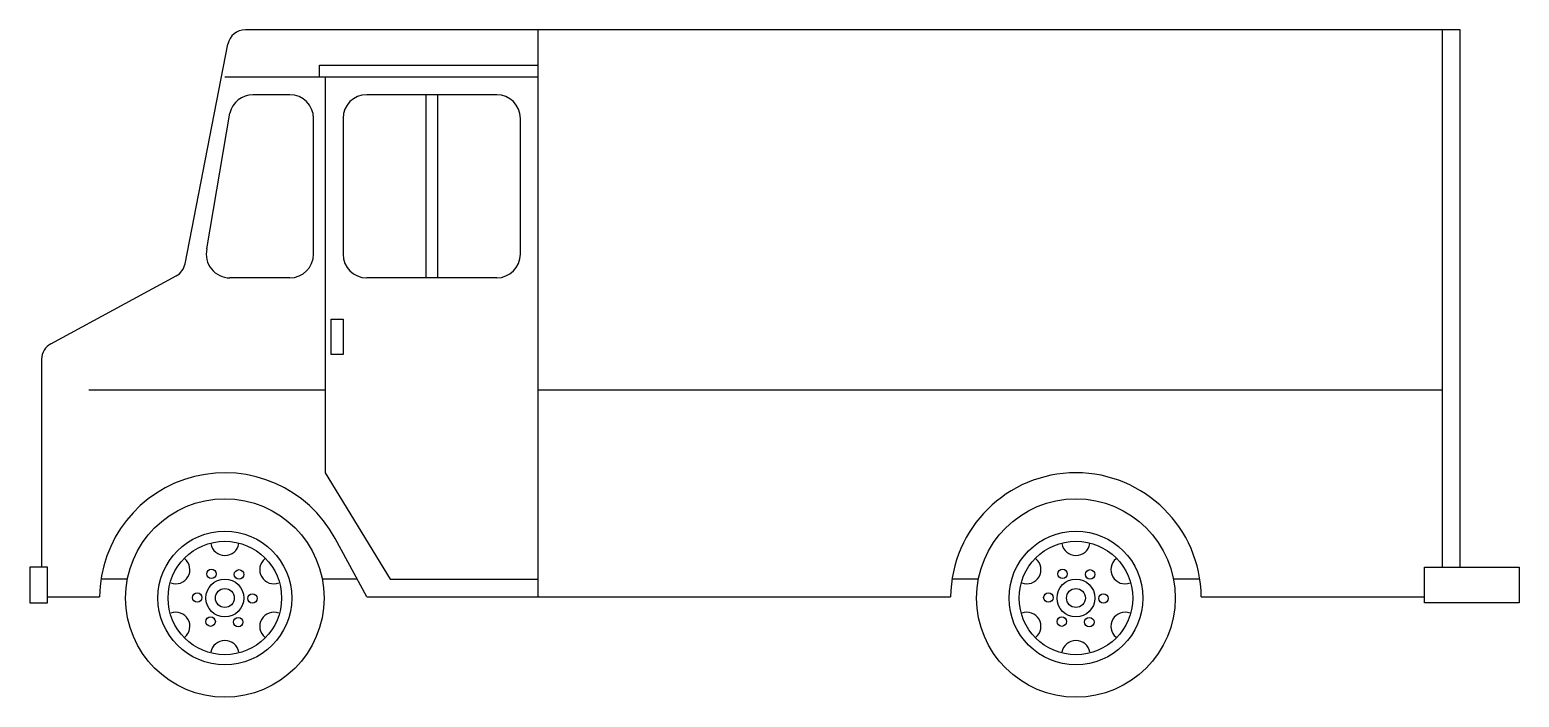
# Model space of a CAD drawing. Extents: x -6.71 to -0.3, y 0 to 2.87.
import ezdxf

# ---------------------------------------------------------------- set-up
doc = ezdxf.new("R2010")
doc.units = 0
doc.header["$MEASUREMENT"] = 0
doc.layers.add('01', color=1, linetype='CONTINUOUS')
doc.layers.add('02', color=2, linetype='CONTINUOUS')

msp = doc.modelspace()

# ---------------------------------------------------------------- linework, layer by layer
at = {"layer": '01'}
for p, q in [((-0.6344, 0.5588), (-0.6344, 2.8702)), ((-5.4604, 2.7178), (-4.5206, 2.7178)), ((-5.4604, 2.667), (-5.4604, 2.7178)), ((-5.4604, 2.667), (-5.8668, 2.667)), ((-4.5206, 2.667), (-5.4604, 2.667)), ((-5.435, 2.667), (-5.435, 0.9652)), ((-5.5874, 2.5908), (-5.7461, 2.5908)), ((-4.6984, 2.5908), (-5.2572, 2.5908)), ((-5.0032, 2.5908), (-5.0032, 1.8034)), ((-4.9524, 2.5908), (-4.9524, 1.8034)), ((-5.9439, 1.9276), (-5.8452, 2.5118)), ((-5.4858, 1.905), (-5.4858, 2.4892)), ((-5.3588, 2.4892), (-5.3588, 1.905)), ((-4.5968, 1.905), (-4.5968, 2.4892)), ((-5.5874, 1.8034), (-5.8448, 1.8034)), ((-4.6984, 1.8034), (-5.2572, 1.8034)), ((-5.4096, 1.4732), (-5.4096, 1.6256)), ((-5.4096, 1.6256), (-5.3588, 1.6256)), ((-5.3588, 1.6256), (-5.3588, 1.4732)), ((-5.3588, 1.4732), (-5.4096, 1.4732)), ((-5.435, 1.3208), (-6.451, 1.3208)), ((-0.6344, 1.3208), (-4.5206, 1.3208)), ((-5.435, 0.9652), (-5.1556, 0.508)), ((-6.2857, 0.508), (-6.3991, 0.508)), ((-5.2985, 0.508), (-5.4479, 0.508)), ((-5.1556, 0.508), (-4.5206, 0.508)), ((-2.6281, 0.508), (-2.7415, 0.508)), ((-1.6769, 0.508), (-1.7903, 0.508))]:
    msp.add_line(p, q, dxfattribs=at)
for centre, radius in [((-5.8668, 0.4267), 0.2874), ((-2.2092, 0.4267), 0.2874), ((-5.8668, 0.4267), 0.2438), ((-2.2092, 0.4267), 0.2438), ((-5.9243, 0.5303), 0.0203), ((-5.8059, 0.5283), 0.0203), ((-2.2667, 0.5303), 0.0203), ((-2.1483, 0.5283), 0.0203), ((-5.9853, 0.4287), 0.0203), ((-5.8668, 0.4267), 0.0813), ((-5.8668, 0.4267), 0.0406), ((-2.3277, 0.4287), 0.0203), ((-2.2092, 0.4267), 0.0813), ((-2.2092, 0.4267), 0.0406), ((-5.7484, 0.4247), 0.0203), ((-2.0908, 0.4247), 0.0203), ((-5.9278, 0.3251), 0.0203), ((-5.8093, 0.3231), 0.0203), ((-2.2702, 0.3251), 0.0203), ((-2.1517, 0.3231), 0.0203)]:
    msp.add_circle(centre, radius, dxfattribs=at)
for centre, radius, start, end in [((-5.7461, 2.4892), 0.1016, 90, 167.125), ((-5.5874, 2.4892), 0.1016, 0, 90), ((-5.2572, 2.4892), 0.1016, 90, 180), ((-4.6984, 2.4892), 0.1016, 0, 90), ((-5.8448, 1.905), 0.1016, 167.125, 270), ((-5.5874, 1.905), 0.1016, 270, 359.99995), ((-5.2572, 1.905), 0.1016, 180, 270), ((-4.6984, 1.905), 0.1016, 270, 359.99995), ((-5.8668, 0.6706), 0.061, 189.59407, 350.40593), ((-2.2092, 0.6706), 0.061, 189.59407, 350.40593), ((-6.078, 0.5486), 0.061, 249.59407, 50.40593), ((-5.6557, 0.5486), 0.061, 129.59407, 290.40593), ((-2.4204, 0.5486), 0.061, 249.59407, 50.40593), ((-1.9981, 0.5486), 0.061, 129.59407, 290.40593), ((-6.078, 0.3048), 0.061, 309.59407, 110.40593), ((-5.6557, 0.3048), 0.061, 69.59407, 230.40593), ((-2.4204, 0.3048), 0.061, 309.59407, 110.40593), ((-1.9981, 0.3048), 0.061, 69.59407, 230.40593), ((-5.8668, 0.1829), 0.061, 9.59407, 170.40593), ((-2.2092, 0.1829), 0.061, 9.59407, 170.40593)]:
    msp.add_arc(centre, radius, start, end, dxfattribs=at)
at = {"layer": '02'}
for p, q in [((-0.5582, 2.8702), (-5.7787, 2.8702)), ((-4.5206, 0.4318), (-4.5206, 2.8702)), ((-0.5582, 0.5588), (-0.5582, 2.8702)), ((-6.0377, 1.8641), (-5.8535, 2.8086)), ((-6.6143, 1.5202), (-6.0762, 1.8117)), ((-6.6542, 1.4532), (-6.6542, 0.5588)), ((-5.2572, 0.4318), (-5.3933, 0.6831)), ((-6.705, 0.5588), (-6.705, 0.4064)), ((-6.6288, 0.5588), (-6.705, 0.5588)), ((-6.6288, 0.4064), (-6.6288, 0.5588)), ((-0.7106, 0.5588), (-0.3042, 0.5588)), ((-0.7106, 0.4064), (-0.7106, 0.5588)), ((-0.3042, 0.5588), (-0.3042, 0.4064)), ((-6.705, 0.4064), (-6.6288, 0.4064)), ((-6.6288, 0.4318), (-6.4053, 0.4318)), ((-5.2572, 0.4318), (-2.7477, 0.4318)), ((-1.6708, 0.4318), (-0.7106, 0.4318)), ((-0.3042, 0.4064), (-0.7106, 0.4064))]:
    msp.add_line(p, q, dxfattribs=at)
for centre in [(-5.8668, 0.4267), (-2.2092, 0.4267)]:
    msp.add_circle(centre, 0.4267, dxfattribs=at)
for centre, radius, start, end in [((-5.7787, 2.794), 0.0762, 90, 168.95906), ((-6.1125, 1.8787), 0.0762, 298.44293, 348.95906), ((-6.578, 1.4532), 0.0762, 118.44293, 180), ((-5.8668, 0.4267), 0.5385, 28.43409, 179.45947), ((-2.2092, 0.4267), 0.5385, 0.54053, 179.45947)]:
    msp.add_arc(centre, radius, start, end, dxfattribs=at)

doc.saveas('drawing.dxf')
